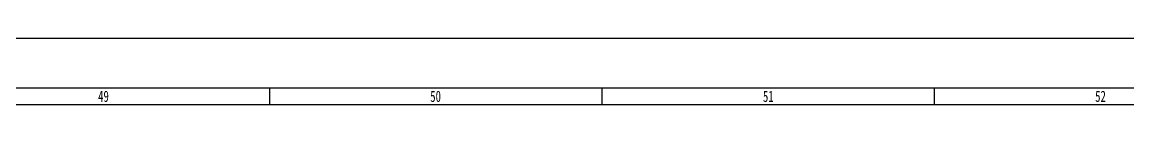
# Model space of a CAD drawing. Header units: inches. Extents: x 47316 to 59086, y 3141 to 11743.
# Drawn here: x 55093.4 to 55426.1, y 9053.5 to 9073.5 of the extents above; entities that cross this region are included whole.
import ezdxf

# ---------------------------------------------------------------- set-up
doc = ezdxf.new("R2010")
doc.units = ezdxf.units.IN
doc.header["$MEASUREMENT"] = 0
doc.styles.add('MtX_FangSong_GB2312', font='')
doc.styles.get('MtX_FangSong_GB2312').set_extended_font_data('FangSong_GB2312')

msp = doc.modelspace()

# ---------------------------------------------------------------- linework, layer by layer
at = {"color": 0, "lineweight": -2}
for p, q in [((56191.93, 9073.45), (50247.93, 9073.45)), ((56067.93, 9058.45), (50267.93, 9058.45)), ((55167.93, 9053.45), (55167.93, 9058.45)), ((55267.93, 9053.45), (55267.93, 9058.45)), ((55367.93, 9053.45), (55367.93, 9058.45)), ((50267.93, 9053.45), (56171.93, 9053.45))]:
    msp.add_line(p, q, dxfattribs=at)

# ---------------------------------------------------------------- texts
at = {"color": 0, "lineweight": -2, "style": 'MtX_FangSong_GB2312', "width": 0.7}
for s, p in [('49', (55116.31, 9054.25)), ('50', (55216.23, 9054.25)), ('51', (55316.33, 9054.25)), ('52', (55416.28, 9054.25))]:
    msp.add_text(s, height=3.4, dxfattribs=at).set_placement(p)

doc.saveas('drawing.dxf')
